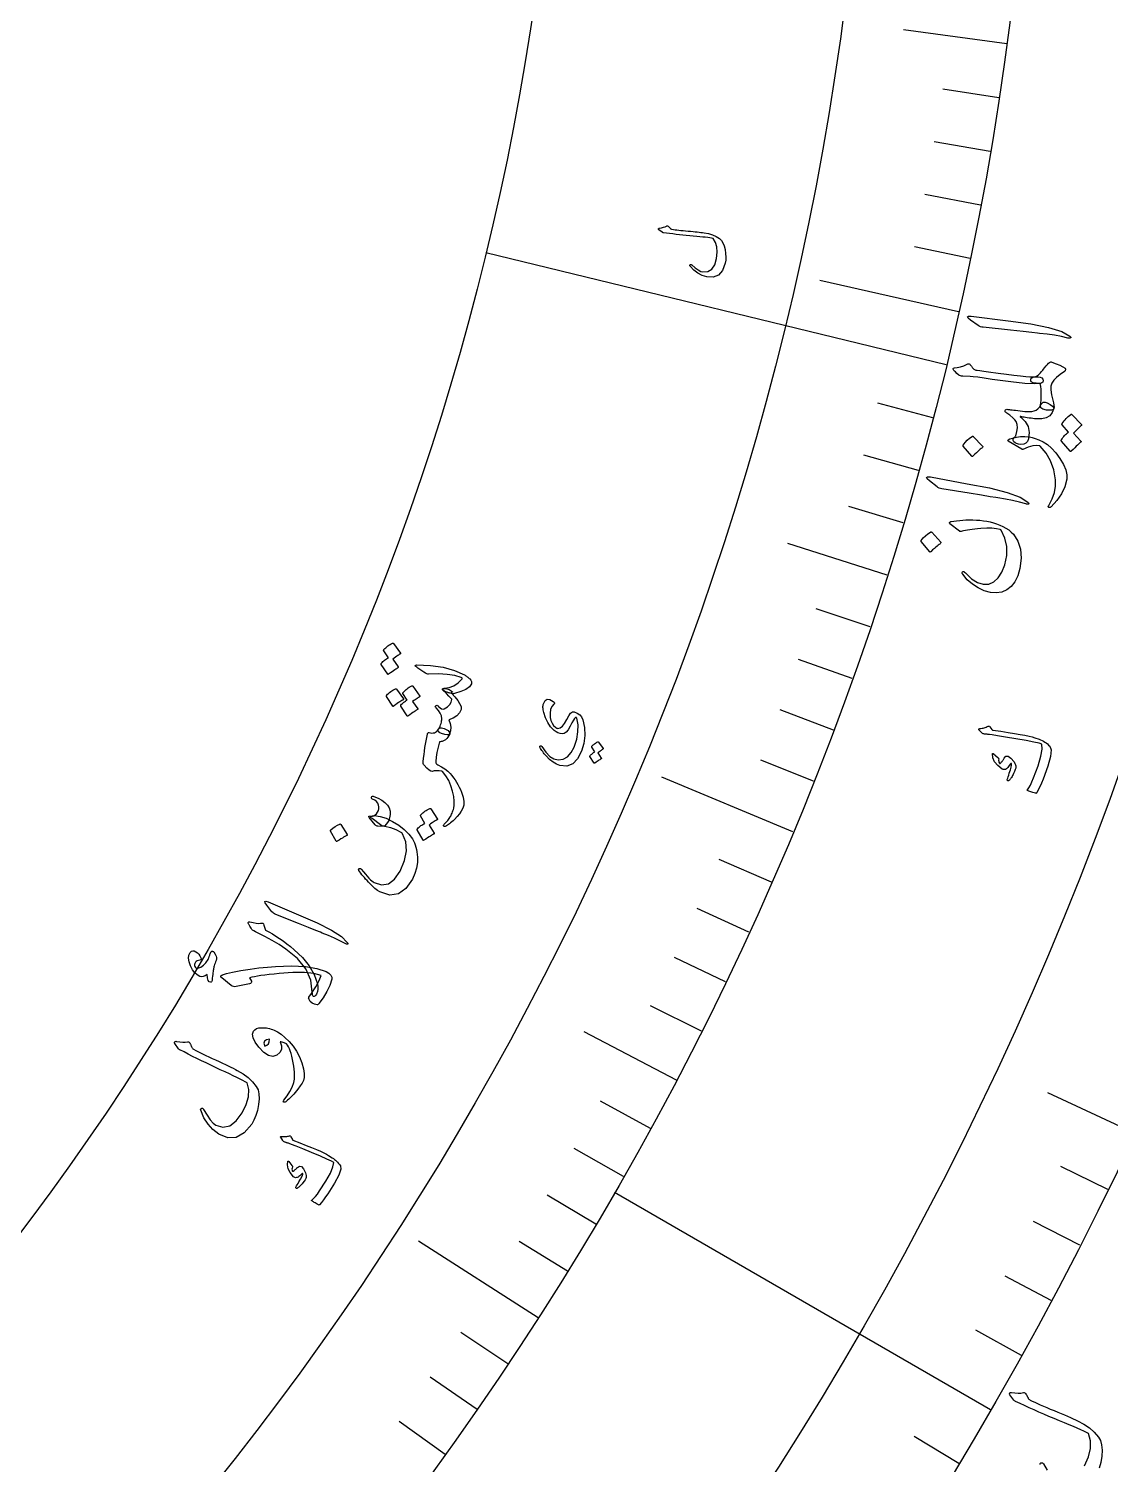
# Model space of a CAD drawing. Header units: millimetres. Extents: x -62 to 62, y -62 to 70.
# Drawn here: x 33.49 to 50.47, y -28.91 to -6.37 of the extents above; entities that cross this region are included whole.
import ezdxf

# ---------------------------------------------------------------- set-up
doc = ezdxf.new("R2010")
doc.units = ezdxf.units.MM
for name, color, linetype in [('CUT_OUTER', 1, 'Continuous'), ('ENGRAVE', 7, 'Continuous'), ('ENGRAVE_FINE', 8, 'Continuous'), ('TEXT', 5, 'Continuous')]:
    doc.layers.add(name, color=color, linetype=linetype)

msp = doc.modelspace()

# ---------------------------------------------------------------- linework, layer by layer
at = {"layer": 'CUT_OUTER'}
msp.add_arc((0.0001, -0.0001), 61.9999, 178.792518, 0.351695, dxfattribs=at)
at = {"layer": 'ENGRAVE'}
for points in [[(48.8449, -6.6093), (47.2229, -6.3898)], [(47.894, -11.6478), (40.6647, -9.8896)], [(48.0891, -10.8142), (45.9114, -10.3245)], [(46.9684, -14.9491), (45.4087, -14.4527)], [(45.4884, -18.9819), (43.4285, -18.1224)], [(43.6576, -22.8805), (42.2079, -22.1207)], [(50.8529, -23.7131), (49.4931, -23.079)], [(48.5927, -28.055), (42.6864, -24.645)], [(41.4877, -26.6134), (39.6091, -25.4082)]]:
    msp.add_lwpolyline(points, dxfattribs=at)
for radius in [60.76, 60.76, 59.1325, 56.11, 56.11, 53.723, 49.29, 49.29, 46.686, 41.85, 41.85]:
    msp.add_circle((0, 0), radius, dxfattribs=at)
at = {"layer": 'ENGRAVE_FINE'}
for points in [[(48.7231, -7.4543), (47.8405, -7.3193)], [(48.5866, -8.2975), (47.7065, -8.1472)], [(48.4354, -9.1388), (47.5581, -8.9732)], [(48.2695, -9.9777), (47.3952, -9.797)], [(47.6843, -12.4783), (46.8206, -12.2523)], [(47.4601, -13.3056), (46.6005, -13.0646)], [(47.2215, -14.1293), (46.3661, -13.8734)], [(46.7009, -15.7649), (45.855, -15.4793)], [(46.4191, -16.5763), (45.5783, -16.2761)], [(46.123, -17.3831), (45.2876, -17.0683)], [(45.8127, -18.1851), (44.9829, -17.8557)], [(45.1499, -19.7734), (44.3321, -19.4152)], [(44.7976, -20.5592), (43.9861, -20.1868)], [(44.4313, -21.3392), (43.6265, -20.9527)], [(44.0513, -22.113), (43.2534, -21.7125)], [(43.2504, -23.6413), (42.467, -23.2131)], [(42.8296, -24.3952), (42.0538, -23.9534)], [(50.4313, -24.597), (49.6958, -24.2382)], [(42.3955, -25.1421), (41.6276, -24.6867)], [(49.9944, -25.4734), (49.2652, -25.1019)], [(41.9482, -25.8815), (41.1884, -25.4127)], [(49.5422, -26.342), (48.8196, -25.9578)], [(49.0749, -27.2027), (48.3591, -26.8059)], [(41.0143, -27.3374), (40.2714, -26.8422)], [(40.528, -28.0533), (39.7939, -27.5451)], [(40.0289, -28.7609), (39.3039, -28.2399)], [(48.0957, -28.8988), (47.3942, -28.4773)]]:
    msp.add_lwpolyline(points, dxfattribs=at)
at = {"layer": 'TEXT'}
for points in [[(43.3828, -9.5281), (43.3791, -9.5248), (43.3768, -9.5211), (43.3758, -9.517), (43.3762, -9.5125), (43.3779, -9.5083), (43.381, -9.5052), (43.3855, -9.503), (43.3914, -9.5018), (43.4255, -9.4961), (43.4556, -9.4887), (43.4815, -9.4795), (43.5033, -9.4684), (43.511, -9.4654), (43.5189, -9.4658), (43.5272, -9.4697), (43.5359, -9.4769), (43.5399, -9.4812), (43.5437, -9.4853), (43.5474, -9.4892), (43.551, -9.4929), (43.5544, -9.4964), (43.5574, -9.4996), (43.5602, -9.5026), (43.5626, -9.5054), (43.5672, -9.5101), (43.5729, -9.514), (43.5799, -9.5171), (43.5882, -9.5194), (43.6122, -9.523), (43.6384, -9.5265), (43.6669, -9.53), (43.6976, -9.5334), (43.7306, -9.5369), (43.7658, -9.5405), (43.8032, -9.5442), (43.8428, -9.548), (43.8824, -9.5512), (43.9196, -9.5546), (43.9544, -9.558), (43.9867, -9.5615), (44.0167, -9.565), (44.0444, -9.5685), (44.07, -9.572), (44.0933, -9.5754), (44.1616, -9.5883), (44.2248, -9.6079), (44.2828, -9.634), (44.3356, -9.6668), (44.3648, -9.694), (44.3892, -9.7314), (44.4085, -9.7792), (44.4228, -9.8373), (44.4316, -9.8988), (44.4348, -9.9555), (44.4324, -10.0074), (44.4244, -10.0544), (44.3821, -10.167), (44.3195, -10.2401), (44.2368, -10.2737), (44.1341, -10.2679), (44.062, -10.2448), (43.9944, -10.2088), (43.9315, -10.16), (43.873, -10.0983), (43.8698, -10.0939), (43.8682, -10.0897), (43.8681, -10.0857), (43.8696, -10.0818), (43.8722, -10.0779), (43.8751, -10.0752), (43.8783, -10.0736), (43.8817, -10.0731), (43.8866, -10.0734), (43.8911, -10.0746), (43.8951, -10.0767), (43.8988, -10.0799), (43.9526, -10.1251), (43.9996, -10.1587), (44.0397, -10.1804), (44.0731, -10.1904), (44.1512, -10.1844), (44.2135, -10.1468), (44.2598, -10.0774), (44.2899, -9.9764), (44.3007, -9.8816), (44.295, -9.7978), (44.2729, -9.7251), (44.2346, -9.6635), (44.2104, -9.6593), (44.1821, -9.655), (44.1496, -9.6507), (44.1129, -9.6462), (44.072, -9.6417), (44.0266, -9.6371), (43.9769, -9.6326), (43.9227, -9.6281), (43.867, -9.6228), (43.8122, -9.6174), (43.7583, -9.6118), (43.7054, -9.606), (43.6534, -9.6), (43.6024, -9.5937), (43.5524, -9.587), (43.5033, -9.58), (43.4556, -9.5751), (43.4504, -9.5737), (43.4456, -9.5718), (43.4412, -9.5696), (43.4373, -9.5669)], [(48.277, -10.9449), (48.2389, -10.9135), (48.2278, -10.8927), (48.2435, -10.8824), (48.2862, -10.8826), (48.8669, -10.958), (49.2232, -11.0047), (49.5038, -11.0599), (49.7086, -11.1242), (49.8375, -11.1978), (49.8471, -11.2081), (49.8516, -11.2164), (49.8512, -11.2226), (49.8456, -11.2267), (49.8379, -11.2293), (49.8284, -11.2302), (49.8171, -11.2295), (49.8041, -11.2272), (49.7035, -11.2045), (49.5958, -11.1851), (49.481, -11.169), (49.359, -11.1561), (49.3272, -11.1521), (49.2413, -11.1423), (49.1012, -11.1265), (48.907, -11.1047), (48.4755, -11.0594), (48.4529, -11.0554), (48.4325, -11.0496), (48.4145, -11.0419), (48.3987, -11.0323)], [(48.5606, -11.7578), (48.7099, -11.7787), (48.8427, -11.7964), (48.9591, -11.8109), (49.0592, -11.8224), (49.1427, -11.8308), (49.2095, -11.836), (49.2597, -11.8381), (49.2931, -11.8371), (49.3366, -11.8344), (49.3708, -11.8399), (49.3957, -11.8535), (49.4112, -11.8753), (49.417, -11.899), (49.4126, -11.918), (49.3979, -11.9325), (49.373, -11.9423), (49.2856, -11.9488), (49.1304, -11.9404), (48.9076, -11.9168), (48.6171, -11.878), (48.4927, -11.8589), (48.3932, -11.8443), (48.3186, -11.8344), (48.269, -11.829), (48.1565, -11.8278), (48.1369, -11.8264), (48.1197, -11.8229), (48.1049, -11.8173), (48.0923, -11.8096), (48.0639, -11.7821), (48.0418, -11.7607), (48.0263, -11.7454), (48.0172, -11.7362), (48.0048, -11.7188), (48.0019, -11.7061), (48.0086, -11.6982), (48.0248, -11.695), (48.0691, -11.6928), (48.1173, -11.6822), (48.1694, -11.6632), (48.2253, -11.6359), (48.2362, -11.631), (48.2462, -11.6301), (48.2553, -11.6332), (48.2634, -11.6403), (48.2727, -11.6507), (48.2815, -11.6605), (48.2896, -11.6698), (48.297, -11.6784), (48.3039, -11.6864), (48.3101, -11.6939), (48.3157, -11.7007), (48.3207, -11.7069), (48.3295, -11.7163), (48.3388, -11.7233), (48.3486, -11.7281), (48.3591, -11.7307), (48.3825, -11.7332), (48.4239, -11.7386), (48.4833, -11.7468), (48.5606, -11.7578)], [(49.222, -11.8984), (49.2263, -11.8707), (49.2384, -11.8509), (49.2583, -11.8392), (49.2862, -11.8355), (49.2998, -11.834), (49.3142, -11.8281), (49.3294, -11.8178), (49.3453, -11.8031), (49.3541, -11.7936), (49.3639, -11.783), (49.3747, -11.7715), (49.3864, -11.759), (49.3989, -11.7454), (49.4118, -11.7307), (49.4251, -11.7148), (49.4389, -11.6979), (49.4645, -11.6662), (49.4858, -11.6415), (49.5027, -11.6236), (49.5151, -11.6128), (49.5255, -11.6058), (49.5353, -11.6022), (49.5448, -11.6018), (49.5537, -11.6046), (49.6207, -11.6306), (49.6775, -11.6552), (49.7244, -11.6783), (49.7611, -11.7001), (49.7654, -11.7045), (49.7679, -11.7103), (49.7685, -11.7175), (49.7672, -11.7262), (49.7642, -11.7367), (49.7609, -11.745), (49.7572, -11.7511), (49.7531, -11.7549), (49.6848, -11.801), (49.6292, -11.8464), (49.5863, -11.8909), (49.556, -11.9348), (49.5402, -11.9827), (49.5371, -12.0435), (49.5466, -12.1174), (49.5688, -12.2043), (49.5798, -12.2464), (49.5863, -12.2822), (49.5882, -12.3115), (49.5856, -12.3345), (49.581, -12.3448), (49.5731, -12.3525), (49.562, -12.3574), (49.5474, -12.3597), (49.4675, -12.3598), (49.4126, -12.347), (49.3827, -12.3213), (49.3777, -12.2828), (49.3827, -12.2442), (49.3862, -12.2043), (49.3881, -12.163), (49.3884, -12.1205), (49.387, -12.0768), (49.3837, -12.0321), (49.3785, -11.9862), (49.3713, -11.9394), (49.3057, -11.9379), (49.2589, -11.9306), (49.2311, -11.9174), (49.222, -11.8984)], [(48.8201, -12.3636), (48.8267, -12.3544), (48.8361, -12.3487), (48.8483, -12.3464), (48.8634, -12.3476), (48.8737, -12.3488), (48.8881, -12.3505), (48.9065, -12.3528), (48.9289, -12.3556), (48.9551, -12.359), (48.985, -12.3628), (49.0187, -12.3671), (49.0561, -12.3718), (49.1277, -12.3801), (49.1883, -12.383), (49.2379, -12.3808), (49.2766, -12.3733), (49.3087, -12.3603), (49.3363, -12.3408), (49.3593, -12.315), (49.3777, -12.2828), (49.3964, -12.2531), (49.4197, -12.2372), (49.4475, -12.235), (49.4799, -12.2465), (49.529, -12.2735), (49.5631, -12.2968), (49.5821, -12.3164), (49.5862, -12.3322), (49.5605, -12.3983), (49.5205, -12.4475), (49.4664, -12.4798), (49.3981, -12.4951), (49.3775, -12.496), (49.3557, -12.4964), (49.3326, -12.4964), (49.3083, -12.4958), (49.2826, -12.4945), (49.2555, -12.492), (49.2271, -12.4884), (49.1972, -12.4837), (49.1682, -12.4787), (49.1425, -12.4744), (49.1199, -12.4707), (49.1006, -12.4677), (49.0848, -12.4653), (49.0728, -12.4634), (49.0647, -12.4621), (49.0605, -12.4612), (49.0585, -12.4609), (49.0572, -12.461), (49.0565, -12.4616), (49.0564, -12.4627), (49.0572, -12.4642), (49.0589, -12.4663), (49.0615, -12.469), (49.065, -12.4722), (49.1364, -12.54), (49.1804, -12.6191), (49.1973, -12.7095), (49.1867, -12.8112), (49.1711, -12.8515), (49.1461, -12.8795), (49.1117, -12.8952), (49.0679, -12.8985), (49.0304, -12.8932), (48.9997, -12.8842), (48.9758, -12.8715), (48.9588, -12.855), (48.9484, -12.8375), (48.9447, -12.8218), (48.9476, -12.8078), (48.9571, -12.7956), (48.9683, -12.7857), (48.9768, -12.7768), (48.9826, -12.7686), (48.9857, -12.7613), (49.0054, -12.6953), (49.0132, -12.6363), (49.0093, -12.5845), (48.9937, -12.5399), (48.9749, -12.5113), (48.9419, -12.4783), (48.8947, -12.4407), (48.8333, -12.3986), (48.8236, -12.3915), (48.8182, -12.3832), (48.817, -12.3739), (48.8201, -12.3636)], [(49.7152, -12.5903), (49.7131, -12.5866), (49.7124, -12.5821), (49.7132, -12.5767), (49.7154, -12.5704), (49.7297, -12.5496), (49.7447, -12.5296), (49.7603, -12.5107), (49.7767, -12.4926), (49.7939, -12.4754), (49.8121, -12.4589), (49.8314, -12.4432), (49.8517, -12.4281), (49.8574, -12.4256), (49.8628, -12.4253), (49.8681, -12.427), (49.8731, -12.4309), (50.0203, -12.5875), (50.0219, -12.5912), (50.0207, -12.5957), (50.0169, -12.6012), (50.0104, -12.6075), (50.0048, -12.6116), (49.9969, -12.6185), (49.9865, -12.6282), (49.9738, -12.6407), (49.9584, -12.6562), (49.9403, -12.6747), (49.9194, -12.6963), (49.8957, -12.7208), (50.0089, -12.8448), (50.012, -12.85), (50.0117, -12.8555), (50.0079, -12.8614), (50.0006, -12.8677), (49.9943, -12.8731), (49.9847, -12.8818), (49.9718, -12.8936), (49.9556, -12.9087), (49.936, -12.9273), (49.913, -12.9496), (49.8866, -12.9758), (49.8567, -13.0057), (49.8523, -13.0084), (49.8484, -13.0091), (49.845, -13.0078), (49.8422, -13.0044), (49.7038, -12.8461), (49.7017, -12.8425), (49.701, -12.8379), (49.7018, -12.8325), (49.704, -12.8263), (49.7154, -12.8083), (49.7275, -12.7912), (49.7405, -12.7749), (49.7544, -12.7595), (49.769, -12.7449), (49.7841, -12.731), (49.7998, -12.7179), (49.8161, -12.7055)], [(48.1616, -12.9267), (48.1595, -12.9231), (48.1588, -12.9187), (48.1596, -12.9134), (48.1619, -12.9074), (48.1917, -12.8682), (48.2249, -12.8326), (48.2614, -12.8006), (48.3013, -12.7722), (48.3068, -12.7698), (48.3118, -12.7695), (48.3163, -12.7711), (48.3203, -12.7748), (48.4667, -12.9281), (48.4698, -12.9332), (48.4695, -12.9386), (48.4657, -12.9442), (48.4584, -12.9502), (48.4521, -12.9554), (48.4425, -12.9637), (48.4296, -12.975), (48.4134, -12.9894), (48.3938, -13.0072), (48.3708, -13.0285), (48.3444, -13.0535), (48.3144, -13.0822), (48.3098, -13.0858), (48.3057, -13.0871), (48.3022, -13.0862), (48.2994, -13.083)], [(49.5419, -13.8778), (49.5351, -13.8838), (49.5285, -13.8879), (49.5222, -13.8902), (49.516, -13.8907), (49.5113, -13.8898), (49.507, -13.8875), (49.5031, -13.8838), (49.4997, -13.8785), (49.4981, -13.8737), (49.4983, -13.8681), (49.5002, -13.8618), (49.5039, -13.8546), (49.5581, -13.7527), (49.5941, -13.6521), (49.6118, -13.5531), (49.6113, -13.4558), (49.5828, -13.298), (49.5332, -13.1571), (49.4624, -13.0331), (49.3707, -12.926), (49.3689, -12.9243), (49.3672, -12.9229), (49.3659, -12.9217), (49.3647, -12.9207), (49.3637, -12.9199), (49.3627, -12.9192), (49.3616, -12.9187), (49.3604, -12.9183), (49.3122, -12.9136), (49.2526, -12.9216), (49.1816, -12.9424), (49.0992, -12.9758), (49.0944, -12.9765), (49.0904, -12.9765), (49.0872, -12.9758), (49.0848, -12.9744), (48.8677, -12.8458), (48.8608, -12.8362), (48.8701, -12.825), (48.8954, -12.8121), (48.9369, -12.7977), (48.9979, -12.7824), (49.0628, -12.7746), (49.1316, -12.7742), (49.2044, -12.7812), (49.2444, -12.7893), (49.2929, -12.8048), (49.3499, -12.8278), (49.4155, -12.8583), (49.4836, -12.9001), (49.5507, -12.9576), (49.6167, -13.0307), (49.6816, -13.1197), (49.7357, -13.2116), (49.7712, -13.2967), (49.7882, -13.3747), (49.7866, -13.4457), (49.7569, -13.5639), (49.7061, -13.6754), (49.6344, -13.7801), (49.5419, -13.8778)], [(47.6338, -13.4713), (47.5975, -13.438), (47.5874, -13.4166), (47.6037, -13.4071), (47.6463, -13.4096), (48.2222, -13.5155), (48.5756, -13.5808), (48.8529, -13.6508), (49.054, -13.7258), (49.1789, -13.806), (49.1879, -13.8168), (49.192, -13.8253), (49.1912, -13.8315), (49.1855, -13.8353), (49.1776, -13.8375), (49.1681, -13.8379), (49.1568, -13.8366), (49.1439, -13.8336), (49.0447, -13.8057), (48.9382, -13.7807), (48.8243, -13.7585), (48.7032, -13.7392), (48.6717, -13.7335), (48.5864, -13.7192), (48.4474, -13.6961), (48.2545, -13.664), (47.826, -13.5961), (47.8037, -13.591), (47.7837, -13.5841), (47.766, -13.5754), (47.7507, -13.565)], [(47.9695, -14.1107), (48.0136, -14.1032), (48.0592, -14.0967), (48.1064, -14.0912), (48.1552, -14.0867), (48.2056, -14.0837), (48.2581, -14.0824), (48.3125, -14.0828), (48.3688, -14.0851), (48.4245, -14.0891), (48.4789, -14.0955), (48.5322, -14.1044), (48.5843, -14.1156), (48.6353, -14.1294), (48.6855, -14.1457), (48.7348, -14.1645), (48.7832, -14.1859), (48.8328, -14.2124), (48.8772, -14.2419), (48.9164, -14.2742), (48.9505, -14.3094), (49.0202, -14.4159), (49.0602, -14.5412), (49.0706, -14.6853), (49.051, -14.848), (49.0197, -14.9606), (48.9751, -15.0539), (48.9172, -15.128), (48.8462, -15.1828), (48.7665, -15.2157), (48.6811, -15.2287), (48.5899, -15.222), (48.4932, -15.1956), (48.3959, -15.1509), (48.307, -15.093), (48.2266, -15.022), (48.1546, -14.938), (48.1472, -14.926), (48.1441, -14.9156), (48.1456, -14.9069), (48.1515, -14.8999), (48.1609, -14.8946), (48.1715, -14.8955), (48.1833, -14.9028), (48.1963, -14.9162), (48.2915, -15.0073), (48.3844, -15.0667), (48.4751, -15.0943), (48.5635, -15.0899), (48.6437, -15.0564), (48.7124, -14.9951), (48.7696, -14.906), (48.8151, -14.7891), (48.8446, -14.6402), (48.8453, -14.5), (48.8173, -14.3687), (48.7606, -14.2464), (48.7582, -14.2435), (48.7542, -14.2408), (48.7486, -14.2382), (48.7414, -14.2358), (48.6832, -14.2224), (48.6129, -14.215), (48.5307, -14.2137), (48.4365, -14.2184), (48.3885, -14.2226), (48.3437, -14.227), (48.3021, -14.2317), (48.2636, -14.2367), (48.2285, -14.2422), (48.1966, -14.2483), (48.1682, -14.2551), (48.1431, -14.2626), (48.1302, -14.2659), (48.1189, -14.2665), (48.1094, -14.2646), (48.1016, -14.2602), (47.9527, -14.1425), (47.9447, -14.1333), (47.9449, -14.1249), (47.9531, -14.1174), (47.9695, -14.1107)], [(47.5035, -14.4234), (47.5015, -14.4198), (47.5009, -14.4154), (47.5019, -14.4102), (47.5043, -14.4042), (47.5354, -14.3662), (47.5697, -14.3319), (47.6072, -14.3013), (47.6479, -14.2743), (47.6535, -14.2722), (47.6585, -14.272), (47.6629, -14.2738), (47.6668, -14.2776), (47.8083, -14.4351), (47.8112, -14.4403), (47.8107, -14.4456), (47.8067, -14.4511), (47.7992, -14.4568), (47.7928, -14.4618), (47.7829, -14.4697), (47.7697, -14.4805), (47.753, -14.4943), (47.733, -14.5113), (47.7093, -14.5319), (47.6821, -14.5559), (47.6513, -14.5833), (47.6465, -14.5868), (47.6424, -14.588), (47.639, -14.5869), (47.6363, -14.5836)], [(39.0629, -16.1372), (39.0615, -16.1339), (39.0614, -16.1299), (39.0627, -16.1255), (39.0653, -16.1205), (39.0801, -16.1048), (39.0955, -16.09), (39.1113, -16.0761), (39.1275, -16.063), (39.1445, -16.0508), (39.1622, -16.0393), (39.1808, -16.0286), (39.2002, -16.0186), (39.2054, -16.0172), (39.2102, -16.0177), (39.2146, -16.0198), (39.2185, -16.0238), (39.3287, -16.1757), (39.3296, -16.179), (39.3281, -16.1827), (39.3242, -16.1868), (39.3178, -16.1912), (39.3125, -16.1939), (39.3048, -16.1987), (39.2946, -16.2055), (39.2821, -16.2144), (39.267, -16.2254), (39.2491, -16.2386), (39.2284, -16.254), (39.205, -16.2716), (39.2893, -16.3915), (39.2915, -16.3963), (39.2905, -16.4009), (39.2865, -16.4054), (39.2795, -16.4097), (39.2733, -16.4134), (39.264, -16.4194), (39.2514, -16.4277), (39.2356, -16.4383), (39.2165, -16.4514), (39.1939, -16.4672), (39.1679, -16.4857), (39.1384, -16.5069), (39.1343, -16.5087), (39.1308, -16.5087), (39.1281, -16.5072), (39.126, -16.5039), (39.0237, -16.3517), (39.0223, -16.3483), (39.0222, -16.3444), (39.0235, -16.34), (39.0262, -16.335), (39.0381, -16.3213), (39.0506, -16.3085), (39.0638, -16.2965), (39.0776, -16.2853), (39.092, -16.2749), (39.1068, -16.2652), (39.1219, -16.2563), (39.1375, -16.248)], [(39.5772, -16.3609), (39.7986, -16.3675), (39.9983, -16.3956), (40.1763, -16.4455), (40.3324, -16.5177), (40.3428, -16.5234), (40.3532, -16.5299), (40.3638, -16.5372), (40.3745, -16.5452), (40.3851, -16.5538), (40.3954, -16.5627), (40.4055, -16.5719), (40.4153, -16.5814), (40.4312, -16.6005), (40.4406, -16.6192), (40.4433, -16.6375), (40.4393, -16.6554), (40.4074, -16.7025), (40.3527, -16.7439), (40.2754, -16.7795), (40.1754, -16.8091), (40.1607, -16.8124), (40.1432, -16.8128), (40.1229, -16.8103), (40.0998, -16.8049), (40.0888, -16.8014), (40.078, -16.7978), (40.0674, -16.7941), (40.0569, -16.7904), (40.0467, -16.7864), (40.0367, -16.7822), (40.027, -16.7776), (40.0176, -16.7728), (40.0018, -16.763), (39.9914, -16.7538), (39.9865, -16.7452), (39.987, -16.7371), (39.9899, -16.7337), (39.9953, -16.7309), (40.0032, -16.729), (40.0137, -16.7278), (40.0916, -16.7173), (40.1646, -16.6892), (40.2325, -16.6435), (40.2954, -16.5801), (40.2971, -16.5748), (40.2952, -16.5698), (40.2898, -16.565), (40.2808, -16.5604), (40.1789, -16.5285), (40.0595, -16.5092), (39.9228, -16.5023), (39.7686, -16.5078), (39.7579, -16.5057), (39.7415, -16.4993), (39.7195, -16.4886), (39.6919, -16.4736), (39.6761, -16.4645), (39.6603, -16.4546), (39.6443, -16.444), (39.6282, -16.4326), (39.6121, -16.4208), (39.5962, -16.4089), (39.5805, -16.397), (39.5649, -16.385), (39.5613, -16.3818), (39.5592, -16.3782), (39.5588, -16.3741), (39.56, -16.3695), (39.5623, -16.3661), (39.5659, -16.3635), (39.5708, -16.3618), (39.5772, -16.3609)], [(39.1068, -16.8541), (39.1054, -16.8507), (39.1054, -16.8468), (39.1068, -16.8423), (39.1095, -16.8373), (39.1246, -16.8217), (39.1402, -16.807), (39.1563, -16.7932), (39.1728, -16.7803), (39.19, -16.7682), (39.208, -16.7568), (39.2268, -16.7463), (39.2464, -16.7364), (39.2527, -16.7346), (39.258, -16.7346), (39.2622, -16.7364), (39.2654, -16.74), (39.373, -16.8943), (39.3742, -16.8987), (39.3726, -16.9031), (39.3682, -16.9075), (39.361, -16.9117), (39.3548, -16.9154), (39.3454, -16.9214), (39.3327, -16.9296), (39.3167, -16.9401), (39.2974, -16.9531), (39.2746, -16.9688), (39.2484, -16.9872), (39.2186, -17.0083), (39.2141, -17.0109), (39.2104, -17.0115), (39.2075, -17.0103), (39.2054, -17.0071)], [(39.3638, -16.8091), (39.3624, -16.8056), (39.3624, -16.8017), (39.3637, -16.7972), (39.3665, -16.7922), (39.3816, -16.7764), (39.3972, -16.7616), (39.4132, -16.7476), (39.4298, -16.7345), (39.4469, -16.7223), (39.4649, -16.7108), (39.4837, -16.7001), (39.5033, -16.6901), (39.5086, -16.6888), (39.5134, -16.6893), (39.5177, -16.6915), (39.5215, -16.6956), (39.6295, -16.8499), (39.6303, -16.8532), (39.6287, -16.857), (39.6247, -16.8611), (39.6182, -16.8655), (39.6139, -16.8684), (39.6071, -16.873), (39.5979, -16.8792), (39.5863, -16.887), (39.5723, -16.8966), (39.5562, -16.9079), (39.5379, -16.921), (39.5174, -16.9358), (39.5967, -17.0493), (39.5979, -17.0538), (39.5963, -17.0582), (39.5918, -17.0626), (39.5845, -17.0668), (39.5784, -17.0706), (39.5689, -17.0766), (39.5562, -17.0849), (39.5402, -17.0955), (39.5208, -17.1085), (39.4979, -17.1243), (39.4716, -17.1429), (39.4417, -17.1641), (39.4375, -17.1659), (39.4341, -17.1659), (39.4313, -17.1643), (39.4293, -17.161), (39.3312, -17.0074), (39.3298, -17.0039), (39.3298, -17), (39.3312, -16.9955), (39.3339, -16.9904), (39.3446, -16.9793), (39.3557, -16.9685), (39.367, -16.9579), (39.3787, -16.9476), (39.3907, -16.9377), (39.4032, -16.9284), (39.4161, -16.9198), (39.4295, -16.9117)], [(39.9969, -16.7299), (40.026, -16.7284), (40.0565, -16.7343), (40.0885, -16.7477), (40.1219, -16.7685), (40.1346, -16.7782), (40.1411, -16.7851), (40.1414, -16.7891), (40.1355, -16.7902), (40.1257, -16.7905), (40.1209, -16.7926), (40.1209, -16.7965), (40.126, -16.8022), (40.1818, -16.8642), (40.2248, -16.9181), (40.255, -16.9638), (40.2724, -17.0012), (40.2772, -17.0164), (40.2796, -17.0313), (40.2795, -17.0461), (40.2769, -17.0607), (40.2516, -17.1146), (40.2113, -17.16), (40.1559, -17.1969), (40.0856, -17.2253), (40.1061, -17.2829), (40.115, -17.3388), (40.1123, -17.3929), (40.0981, -17.4452), (40.0854, -17.4557), (40.0599, -17.458), (40.0216, -17.4521), (39.9706, -17.4381), (39.9422, -17.4253), (39.9252, -17.4096), (39.9193, -17.3911), (39.9248, -17.3698), (39.9368, -17.3459), (39.9472, -17.3228), (39.9558, -17.3007), (39.9628, -17.2794), (39.9683, -17.2591), (39.9721, -17.24), (39.9745, -17.2221), (39.9753, -17.2055), (39.9686, -17.1599), (39.9519, -17.1163), (39.9251, -17.0748), (39.8883, -17.0353), (39.8778, -17.0245), (39.873, -17.0151), (39.8739, -17.0069), (39.8805, -17), (39.8905, -16.9951), (39.9004, -16.9948), (39.9105, -16.9991), (39.9205, -17.0079), (39.9484, -17.0329), (39.9728, -17.0485), (39.9939, -17.0546), (40.0116, -17.0513), (40.0629, -17.0179), (40.1002, -16.9824), (40.1234, -16.945), (40.1326, -16.9056), (40.132, -16.9028), (40.1303, -16.8989), (40.1277, -16.8941), (40.124, -16.8882), (40.1137, -16.8766), (40.0879, -16.8508), (40.0468, -16.8108), (39.9902, -16.7567), (39.988, -16.7541), (39.9865, -16.7506), (39.9856, -16.7462), (39.9854, -16.741), (39.9866, -16.7371), (39.9889, -16.734), (39.9923, -16.7315), (39.9969, -16.7299)], [(41.7338, -16.9782), (41.7028, -17.0143), (41.6831, -17.0607), (41.6749, -17.1175), (41.678, -17.1846), (41.6883, -17.2307), (41.7059, -17.2729), (41.7308, -17.3111), (41.763, -17.3454), (41.7702, -17.3505), (41.7784, -17.354), (41.7875, -17.3561), (41.7977, -17.3568), (41.8339, -17.3477), (41.869, -17.3218), (41.9031, -17.2791), (41.9361, -17.2196), (41.968, -17.1606), (41.9982, -17.1206), (42.0268, -17.0996), (42.054, -17.0978), (42.1018, -17.1158), (42.1401, -17.1423), (42.169, -17.1773), (42.1882, -17.2209), (42.2142, -17.3452), (42.2199, -17.4689), (42.2053, -17.5919), (42.1704, -17.714), (42.1081, -17.8373), (42.0302, -17.9161), (41.9367, -17.9504), (41.828, -17.9402), (41.7748, -17.9195), (41.7211, -17.8875), (41.6669, -17.8442), (41.6122, -17.7897), (41.5978, -17.7727), (41.5841, -17.7558), (41.5711, -17.7389), (41.5589, -17.722), (41.5474, -17.7051), (41.5365, -17.688), (41.5263, -17.6707), (41.5167, -17.6532), (41.5134, -17.6445), (41.5133, -17.638), (41.5165, -17.6337), (41.5229, -17.6315), (41.5297, -17.6316), (41.5357, -17.6335), (41.541, -17.6372), (41.5455, -17.6426), (41.6084, -17.7319), (41.6719, -17.7962), (41.7362, -17.8353), (41.8015, -17.8492), (41.8811, -17.8382), (41.9497, -17.8012), (42.0071, -17.7383), (42.0532, -17.6495), (42.0933, -17.5277), (42.1134, -17.4114), (42.1136, -17.3009), (42.094, -17.1961), (42.0915, -17.1893), (42.0877, -17.1856), (42.0827, -17.185), (42.0764, -17.1874), (42.0608, -17.2015), (42.0412, -17.2289), (42.0177, -17.2698), (41.9901, -17.3239), (41.9596, -17.378), (41.9285, -17.416), (41.8968, -17.438), (41.8646, -17.4439), (41.8316, -17.4391), (41.7995, -17.4281), (41.7682, -17.4111), (41.7377, -17.388), (41.6826, -17.3312), (41.6373, -17.2656), (41.6019, -17.1912), (41.5763, -17.108), (41.571, -17.0865), (41.567, -17.0662), (41.5645, -17.047), (41.5634, -17.029), (41.5636, -17.0121), (41.5649, -16.9965), (41.5675, -16.9822), (41.5712, -16.9691), (41.5959, -16.9218), (41.6298, -16.9005), (41.673, -16.9051), (41.7254, -16.9356), (41.738, -16.9477), (41.7436, -16.9588), (41.7422, -16.9689), (41.7338, -16.9782)], [(40.0998, -17.4413), (40.0852, -17.4712), (40.0693, -17.4968), (40.0521, -17.518), (40.0337, -17.5349), (40.0243, -17.542), (40.0142, -17.5481), (40.0034, -17.5531), (39.9919, -17.5571), (39.9798, -17.5604), (39.9673, -17.5633), (39.9544, -17.566), (39.9411, -17.5683), (39.9175, -17.6543), (39.8996, -17.7349), (39.8874, -17.81), (39.881, -17.8796), (39.8823, -17.8954), (39.888, -17.9088), (39.8979, -17.9198), (39.912, -17.9284), (39.9713, -17.9608), (40.0232, -17.9946), (40.068, -18.0299), (40.1054, -18.0666), (40.1331, -18.0988), (40.1593, -18.1322), (40.1841, -18.1669), (40.2075, -18.2029), (40.2292, -18.2402), (40.2493, -18.2786), (40.2676, -18.3182), (40.2842, -18.3589), (40.3091, -18.435), (40.3207, -18.5026), (40.3192, -18.5615), (40.3046, -18.6117), (40.2812, -18.6556), (40.2519, -18.6993), (40.2164, -18.7428), (40.1749, -18.7862), (40.1528, -18.8065), (40.1321, -18.8249), (40.1128, -18.8411), (40.0949, -18.8554), (40.0784, -18.8678), (40.0634, -18.8785), (40.0499, -18.8876), (40.0379, -18.895), (40.0289, -18.8986), (40.0207, -18.8993), (40.0134, -18.8972), (40.0067, -18.8921), (40.0025, -18.8854), (40.0023, -18.8782), (40.0061, -18.8705), (40.0138, -18.8623), (40.0451, -18.8307), (40.0711, -18.801), (40.0918, -18.7732), (40.1072, -18.7474), (40.1145, -18.7337), (40.1217, -18.7189), (40.1288, -18.7031), (40.1358, -18.6862), (40.1427, -18.6682), (40.1495, -18.6491), (40.1563, -18.629), (40.163, -18.6077), (40.1711, -18.5601), (40.1709, -18.5004), (40.1623, -18.4287), (40.1452, -18.3449), (40.1192, -18.2583), (40.0839, -18.178), (40.0394, -18.1039), (39.9856, -18.036), (39.9834, -18.0332), (39.9808, -18.0315), (39.9777, -18.0307), (39.9741, -18.0308), (39.9319, -18.0249), (39.8924, -18.023), (39.8556, -18.0253), (39.8216, -18.0317), (39.8026, -18.0292), (39.7753, -18.0119), (39.7397, -17.9798), (39.6957, -17.933), (39.6882, -17.9216), (39.6833, -17.9095), (39.6811, -17.8965), (39.6816, -17.8827), (39.6884, -17.8249), (39.6956, -17.7682), (39.7031, -17.7125), (39.7109, -17.6579), (39.7192, -17.6042), (39.7283, -17.5511), (39.7382, -17.4987), (39.749, -17.447), (39.7527, -17.4351), (39.7588, -17.4272), (39.7672, -17.4231), (39.7779, -17.4229), (39.7997, -17.4279), (39.8206, -17.4301), (39.8403, -17.4295), (39.8589, -17.4262), (39.876, -17.4185), (39.893, -17.406), (39.9098, -17.3884), (39.9265, -17.3659), (39.937, -17.3558), (39.9511, -17.3501), (39.9686, -17.3488), (39.9898, -17.352), (40.0121, -17.3585), (40.0334, -17.3674), (40.0536, -17.3788), (40.0728, -17.3926), (40.0878, -17.4066), (40.0973, -17.4194), (40.1013, -17.431), (40.0998, -17.4413)], [(48.4229, -17.3613), (48.4413, -17.3588), (48.4591, -17.3557), (48.4761, -17.352), (48.4924, -17.3476), (48.5081, -17.3424), (48.5232, -17.3364), (48.5376, -17.3296), (48.5515, -17.322), (48.5585, -17.3197), (48.5655, -17.3205), (48.5723, -17.3246), (48.579, -17.3318), (48.6133, -17.3731), (48.6172, -17.3773), (48.6205, -17.3805), (48.6234, -17.3827), (48.6258, -17.384), (48.7518, -17.4024), (48.8654, -17.4198), (48.9667, -17.4361), (49.0555, -17.4514), (49.1317, -17.4657), (49.1954, -17.4791), (49.2463, -17.4917), (49.2846, -17.5035), (49.3557, -17.5287), (49.3778, -17.538), (49.3995, -17.5484), (49.421, -17.5599), (49.4422, -17.5726), (49.4631, -17.5865), (49.4836, -17.6016), (49.5037, -17.6181), (49.5235, -17.6359), (49.5422, -17.6921), (49.5308, -17.7971), (49.4891, -17.951), (49.4166, -18.1534), (49.3912, -18.2156), (49.366, -18.2726), (49.3411, -18.3242), (49.3165, -18.3706), (49.313, -18.3743), (49.309, -18.3765), (49.3046, -18.377), (49.2997, -18.3759), (49.2772, -18.369), (49.2567, -18.3625), (49.2382, -18.3565), (49.2219, -18.351), (49.2075, -18.3459), (49.1948, -18.3411), (49.1838, -18.3367), (49.1746, -18.3326), (49.1695, -18.3299), (49.1672, -18.3269), (49.1678, -18.3235), (49.1711, -18.3197), (49.1939, -18.2897), (49.2176, -18.2489), (49.2421, -18.1973), (49.2675, -18.1348), (49.3366, -17.9458), (49.3812, -17.7946), (49.4017, -17.6813), (49.3984, -17.6061), (49.3542, -17.5905), (49.2708, -17.5709), (49.1481, -17.5472), (48.9863, -17.5193), (48.8238, -17.4925), (48.7008, -17.4726), (48.6172, -17.4597), (48.573, -17.4538), (48.5608, -17.4525), (48.5493, -17.4513), (48.5387, -17.4502), (48.5288, -17.4492), (48.5198, -17.4483), (48.5118, -17.4475), (48.5048, -17.4469), (48.4987, -17.4464), (48.4858, -17.4446), (48.4741, -17.4408), (48.4638, -17.4351), (48.4548, -17.4274), (48.4095, -17.3805), (48.4065, -17.377), (48.405, -17.3737), (48.4047, -17.3707), (48.4058, -17.368), (48.4089, -17.3653), (48.4128, -17.3632), (48.4175, -17.3619), (48.4229, -17.3613)], [(42.3306, -17.6503), (42.3297, -17.648), (42.3297, -17.6453), (42.3306, -17.6423), (42.3324, -17.6388), (42.3425, -17.6279), (42.353, -17.6175), (42.3638, -17.6078), (42.3748, -17.5987), (42.3863, -17.5902), (42.3984, -17.5821), (42.411, -17.5746), (42.4241, -17.5676), (42.4276, -17.5667), (42.4308, -17.5669), (42.4337, -17.5684), (42.4363, -17.5711), (42.5084, -17.675), (42.5089, -17.6773), (42.5079, -17.6799), (42.5052, -17.6827), (42.5009, -17.6858), (42.4973, -17.6877), (42.4921, -17.691), (42.4852, -17.6958), (42.4767, -17.702), (42.4664, -17.7097), (42.4543, -17.7189), (42.4403, -17.7296), (42.4244, -17.7419), (42.4796, -17.8238), (42.481, -17.8271), (42.4803, -17.8303), (42.4776, -17.8334), (42.4728, -17.8364), (42.4687, -17.839), (42.4623, -17.8432), (42.4538, -17.849), (42.4431, -17.8564), (42.4302, -17.8656), (42.4149, -17.8766), (42.3972, -17.8896), (42.3773, -17.9045), (42.3745, -17.9057), (42.3722, -17.9058), (42.3703, -17.9047), (42.369, -17.9025), (42.3019, -17.7986), (42.301, -17.7962), (42.301, -17.7935), (42.3019, -17.7905), (42.3037, -17.787), (42.3119, -17.7775), (42.3204, -17.7686), (42.3294, -17.7602), (42.3388, -17.7524), (42.3485, -17.7451), (42.3585, -17.7383), (42.3688, -17.732), (42.3793, -17.7262)], [(48.6203, -17.7571), (48.6217, -17.7546), (48.6236, -17.7526), (48.6261, -17.7513), (48.6292, -17.7506), (48.6317, -17.7509), (48.6342, -17.7516), (48.6368, -17.7528), (48.6394, -17.7543), (48.7051, -17.8124), (48.7115, -17.8189), (48.716, -17.825), (48.7187, -17.8305), (48.7195, -17.8356), (48.7181, -17.8555), (48.7193, -17.8733), (48.723, -17.889), (48.7294, -17.9026), (48.7339, -17.9065), (48.7405, -17.9059), (48.7492, -17.9007), (48.7599, -17.891), (48.7656, -17.884), (48.7713, -17.8767), (48.7769, -17.869), (48.7824, -17.861), (48.7878, -17.8526), (48.7932, -17.8436), (48.7986, -17.8342), (48.804, -17.8242), (48.8326, -17.7933), (48.8682, -17.7931), (48.9109, -17.8235), (48.9607, -17.8847), (48.9738, -17.9072), (48.983, -17.9279), (48.9881, -17.9468), (48.9891, -17.9637), (48.9866, -17.9809), (48.9798, -18.0036), (48.9688, -18.0316), (48.9535, -18.065), (48.9453, -18.082), (48.9369, -18.0978), (48.9283, -18.1125), (48.9194, -18.1261), (48.9107, -18.1387), (48.9022, -18.1504), (48.8941, -18.1612), (48.8863, -18.1711), (48.8799, -18.1765), (48.8736, -18.1798), (48.8675, -18.181), (48.8617, -18.1799), (48.8563, -18.1769), (48.8533, -18.1727), (48.8525, -18.1673), (48.854, -18.1607), (48.8601, -18.1402), (48.8674, -18.117), (48.8758, -18.0912), (48.8854, -18.0628), (48.9032, -18.0097), (48.9151, -17.9676), (48.9212, -17.9363), (48.9213, -17.916), (48.9205, -17.913), (48.9187, -17.9109), (48.9159, -17.9097), (48.9123, -17.9094), (48.9097, -17.9099), (48.907, -17.9115), (48.904, -17.9143), (48.9008, -17.9183), (48.8754, -17.9562), (48.8639, -17.9718), (48.8519, -17.9843), (48.8394, -17.9938), (48.8264, -18.0002), (48.8123, -18.0045), (48.7991, -18.0052), (48.7868, -18.0024), (48.7754, -17.9961), (48.7034, -17.9398), (48.6536, -17.8812), (48.6259, -17.8204), (48.6203, -17.7571)], [(38.8723, -18.4371), (38.878, -18.4286), (38.8855, -18.4238), (38.8948, -18.4227), (38.9057, -18.4253), (38.9738, -18.4527), (39.0322, -18.4846), (39.0809, -18.5209), (39.12, -18.5616), (39.1478, -18.6064), (39.1627, -18.6551), (39.1647, -18.7076), (39.1538, -18.7639), (39.1411, -18.801), (39.1243, -18.8338), (39.1035, -18.8623), (39.0785, -18.8864), (39.0656, -18.8927), (39.05, -18.8925), (39.0317, -18.8857), (39.0107, -18.8723), (38.8807, -18.7745), (38.8709, -18.7671), (38.8643, -18.7602), (38.8609, -18.7541), (38.8606, -18.7486), (38.8632, -18.7439), (38.8682, -18.7401), (38.8757, -18.7372), (38.8857, -18.7352), (38.9087, -18.7287), (38.9298, -18.7163), (38.949, -18.6981), (38.9663, -18.6741), (38.9797, -18.6468), (38.9869, -18.6189), (38.988, -18.5904), (38.9829, -18.5614), (38.9705, -18.5325), (38.9506, -18.5072), (38.923, -18.4856), (38.888, -18.4676), (38.8777, -18.4613), (38.8717, -18.4542), (38.8699, -18.4461), (38.8723, -18.4371)], [(39.6414, -18.7314), (39.6402, -18.7278), (39.6403, -18.7238), (39.6419, -18.7193), (39.6449, -18.7142), (39.6608, -18.6986), (39.6771, -18.6839), (39.6939, -18.6702), (39.7111, -18.6573), (39.7289, -18.6453), (39.7475, -18.6342), (39.7669, -18.6238), (39.787, -18.6142), (39.7923, -18.613), (39.7971, -18.6136), (39.8013, -18.616), (39.805, -18.6203), (39.906, -18.7808), (39.9067, -18.7842), (39.905, -18.7879), (39.9007, -18.792), (39.894, -18.7964), (39.8885, -18.799), (39.8805, -18.8036), (39.8699, -18.8102), (39.8567, -18.8189), (39.8408, -18.8297), (39.8219, -18.8426), (39.8002, -18.8577), (39.7755, -18.875), (39.8526, -19.0015), (39.8544, -19.0065), (39.8531, -19.0113), (39.8488, -19.0157), (39.8415, -19.0199), (39.8351, -19.0235), (39.8253, -19.0294), (39.8121, -19.0375), (39.7956, -19.0478), (39.7755, -19.0605), (39.7518, -19.0759), (39.7244, -19.0941), (39.6935, -19.1149), (39.6892, -19.1165), (39.6857, -19.1164), (39.683, -19.1147), (39.6812, -19.1113), (39.5882, -18.9508), (39.587, -18.9473), (39.5871, -18.9433), (39.5887, -18.9387), (39.5917, -18.9337), (39.6046, -18.9201), (39.618, -18.9073), (39.632, -18.8955), (39.6466, -18.8845), (39.6617, -18.8743), (39.6772, -18.8648), (39.693, -18.8561), (39.7092, -18.8482)], [(38.2269, -18.9686), (38.2257, -18.9651), (38.2259, -18.9612), (38.2275, -18.9568), (38.2305, -18.9519), (38.2631, -18.9232), (38.2981, -18.8982), (38.3352, -18.8769), (38.3746, -18.8592), (38.3798, -18.8581), (38.3842, -18.8587), (38.3878, -18.8609), (38.3906, -18.8647), (38.4906, -19.0228), (38.4924, -19.0278), (38.4912, -19.0324), (38.4869, -19.0366), (38.4795, -19.0406), (38.4732, -19.0439), (38.4634, -19.0494), (38.4503, -19.057), (38.4338, -19.0666), (38.4138, -19.0786), (38.3902, -19.0931), (38.3629, -19.1101), (38.332, -19.1297), (38.3274, -19.132), (38.3236, -19.1325), (38.3208, -19.1311), (38.3189, -19.1278)], [(39.2026, -18.8177), (39.2998, -18.8784), (39.3839, -18.9446), (39.4548, -19.0164), (39.5124, -19.0938), (39.5292, -19.1232), (39.5441, -19.1543), (39.5572, -19.187), (39.5684, -19.2214), (39.5778, -19.2576), (39.5851, -19.2957), (39.5905, -19.3357), (39.594, -19.3775), (39.5927, -19.4633), (39.5791, -19.5494), (39.5531, -19.6358), (39.5149, -19.7224), (39.4127, -19.8733), (39.2932, -19.9572), (39.1566, -19.9743), (39.0033, -19.9248), (38.9669, -19.9024), (38.9249, -19.8693), (38.8774, -19.8258), (38.8244, -19.7718), (38.8013, -19.747), (38.7795, -19.7229), (38.7589, -19.6995), (38.7397, -19.6767), (38.7216, -19.6545), (38.7045, -19.6329), (38.6885, -19.6118), (38.6735, -19.5912), (38.6703, -19.5855), (38.6689, -19.5795), (38.6694, -19.5732), (38.6718, -19.5668), (38.6746, -19.5626), (38.6784, -19.5596), (38.6831, -19.5575), (38.6887, -19.5565), (38.694, -19.5566), (38.6995, -19.5585), (38.7052, -19.5623), (38.7112, -19.5679), (38.7445, -19.6092), (38.7753, -19.6464), (38.8037, -19.6794), (38.8297, -19.7082), (38.8534, -19.7326), (38.8751, -19.7526), (38.8949, -19.768), (38.9127, -19.7788), (39.0303, -19.8161), (39.1377, -19.7984), (39.2348, -19.7255), (39.3215, -19.5973), (39.391, -19.4326), (39.4201, -19.28), (39.4092, -19.1398), (39.3583, -19.0122), (39.3552, -19.0074), (39.3509, -19.0022), (39.3452, -18.9967), (39.3383, -18.9908), (39.2606, -18.9476), (39.1736, -18.9166), (39.0772, -18.8976), (38.9715, -18.8906), (38.9597, -18.8903), (38.9487, -18.8872), (38.9385, -18.8812), (38.929, -18.8724), (38.8354, -18.7573), (38.8287, -18.7481), (38.8269, -18.741), (38.83, -18.736), (38.8378, -18.733), (38.9178, -18.7267), (39.0052, -18.7386), (39.1002, -18.7689), (39.2026, -18.8177)], [(37.2258, -20.1336), (37.2009, -20.0978), (37.1964, -20.0775), (37.2122, -20.0725), (37.2484, -20.0828), (37.7239, -20.285), (38.0156, -20.4093), (38.2409, -20.523), (38.3996, -20.6263), (38.4917, -20.7195), (38.4974, -20.7305), (38.4993, -20.7386), (38.4974, -20.7438), (38.4917, -20.746), (38.4845, -20.7463), (38.4762, -20.7448), (38.4668, -20.7416), (38.4563, -20.7365), (38.3762, -20.6933), (38.2893, -20.6512), (38.1955, -20.6102), (38.095, -20.5703), (38.0689, -20.5593), (37.9983, -20.5305), (37.883, -20.4838), (37.7231, -20.4191), (37.3672, -20.278), (37.349, -20.2693), (37.3331, -20.2595), (37.3196, -20.2486), (37.3084, -20.2367)], [(38.0228, -21.3671), (38.0307, -21.4096), (38.0304, -21.4509), (38.0221, -21.491), (38.0057, -21.5299), (37.9927, -21.5502), (37.9808, -21.5632), (37.97, -21.5689), (37.9603, -21.5674), (37.9516, -21.5588), (37.9455, -21.5444), (37.9422, -21.5243), (37.9415, -21.4984), (37.9171, -21.3095), (37.8398, -21.1342), (37.7098, -20.9724), (37.5275, -20.824), (37.4194, -20.7529), (37.3089, -20.6867), (37.196, -20.6254), (37.0806, -20.569), (37.0472, -20.5526), (37.0216, -20.538), (37.0037, -20.525), (36.9936, -20.5137), (36.9823, -20.4952), (36.9721, -20.4789), (36.9631, -20.4647), (36.9554, -20.4527), (36.9489, -20.4427), (36.9438, -20.4346), (36.94, -20.4284), (36.9376, -20.4241), (36.9354, -20.4171), (36.9347, -20.4109), (36.9357, -20.4056), (36.9383, -20.4012), (36.9436, -20.3968), (36.9488, -20.3941), (36.954, -20.3932), (36.9591, -20.3939), (37.0151, -20.4073), (37.0617, -20.4155), (37.0989, -20.4184), (37.1267, -20.4161), (37.1468, -20.4138), (37.1629, -20.4178), (37.1749, -20.4281), (37.1829, -20.4446), (37.2084, -20.5245), (37.2614, -20.5526), (37.3152, -20.5837), (37.3699, -20.6178), (37.4255, -20.6549), (37.4822, -20.695), (37.5401, -20.738), (37.5992, -20.7839), (37.6595, -20.8328), (37.789, -20.9547), (37.8928, -21.0844), (37.9708, -21.2218), (38.0228, -21.3671)], [(36.4389, -20.9748), (36.43, -21.0003), (36.4219, -21.0241), (36.4145, -21.0461), (36.4079, -21.0663), (36.4021, -21.0847), (36.3974, -21.1011), (36.3938, -21.1158), (36.3912, -21.1285), (36.3891, -21.1417), (36.3867, -21.1577), (36.384, -21.1765), (36.3811, -21.1981), (36.378, -21.2226), (36.3748, -21.25), (36.3716, -21.2803), (36.3683, -21.3136), (36.3657, -21.3264), (36.3603, -21.3356), (36.3522, -21.341), (36.3414, -21.3428), (36.3215, -21.336), (36.3068, -21.3136), (36.2973, -21.2757), (36.2929, -21.2222), (36.2589, -21.2412), (36.2277, -21.2524), (36.1993, -21.2558), (36.1736, -21.2513), (36.133, -21.2295), (36.0954, -21.1948), (36.0608, -21.1472), (36.0291, -21.0867), (36.0061, -21.0233), (35.9975, -20.967), (36.0032, -20.9177), (36.0234, -20.8753), (36.0424, -20.8561), (36.0636, -20.8478), (36.0869, -20.8504), (36.1125, -20.8639), (36.1373, -20.8834), (36.1583, -20.9043), (36.1754, -20.9265), (36.1888, -20.9501), (36.1962, -20.9701), (36.196, -20.9847), (36.1885, -20.9938), (36.1735, -20.9974), (36.153, -20.9996), (36.1353, -21.0057), (36.1205, -21.0158), (36.1085, -21.0299), (36.0988, -21.0464), (36.094, -21.0631), (36.0939, -21.0799), (36.0986, -21.0968), (36.1072, -21.1123), (36.1181, -21.1217), (36.1313, -21.1252), (36.1468, -21.1226), (36.1905, -21.1047), (36.2318, -21.0759), (36.2705, -21.0361), (36.3067, -20.9854), (36.3092, -20.9807), (36.3117, -20.9751), (36.3142, -20.9689), (36.3166, -20.9619), (36.3192, -20.9542), (36.3219, -20.9458), (36.3249, -20.9369), (36.328, -20.9274), (36.3316, -20.9171), (36.3347, -20.9078), (36.3375, -20.8994), (36.3399, -20.892), (36.342, -20.8855), (36.3442, -20.8798), (36.3462, -20.875), (36.3483, -20.8711), (36.3533, -20.8643), (36.3591, -20.8597), (36.3657, -20.8574), (36.3732, -20.8573), (36.3797, -20.8582), (36.3854, -20.8602), (36.3902, -20.8631), (36.3942, -20.867), (36.4174, -20.903), (36.4326, -20.933), (36.4397, -20.9569), (36.4389, -20.9748)], [(37.889, -21.5779), (37.9305, -21.5179), (37.9667, -21.4629), (37.9978, -21.4128), (38.0237, -21.3676), (38.0447, -21.3274), (38.0609, -21.2922), (38.0724, -21.2618), (38.0791, -21.2364), (37.9674, -21.2044), (37.8205, -21.189), (37.6386, -21.1897), (37.4216, -21.2062), (37.3404, -21.2146), (37.2656, -21.2229), (37.1974, -21.2312), (37.1356, -21.2395), (37.0804, -21.2479), (37.0318, -21.2564), (36.9899, -21.2651), (36.9547, -21.2741), (36.9865, -21.3282), (36.9856, -21.3429), (36.98, -21.3543), (36.9696, -21.3623), (36.9544, -21.367), (36.7485, -21.4122), (36.7259, -21.4142), (36.7045, -21.4116), (36.6843, -21.4043), (36.6653, -21.3923), (36.522, -21.2755), (36.5122, -21.2667), (36.5063, -21.2586), (36.5041, -21.2513), (36.5058, -21.2448), (36.5328, -21.2252), (36.594, -21.2048), (36.6894, -21.1832), (36.819, -21.1604), (36.892, -21.1486), (36.9636, -21.1378), (37.0338, -21.1281), (37.1026, -21.1193), (37.17, -21.1116), (37.2361, -21.1049), (37.3007, -21.0993), (37.364, -21.0947), (37.6162, -21.0867), (37.8327, -21.0972), (38.0134, -21.1269), (38.1582, -21.1764), (38.2035, -21.2032), (38.2335, -21.2321), (38.2482, -21.2632), (38.2476, -21.2964), (38.2156, -21.3942), (38.1713, -21.4907), (38.1148, -21.5859), (38.0462, -21.6796), (38.0395, -21.688), (38.0326, -21.6939), (38.0257, -21.6973), (38.0187, -21.6982), (37.9742, -21.6885), (37.9381, -21.671), (37.9103, -21.6459), (37.8908, -21.613), (37.8863, -21.601), (37.8845, -21.5912), (37.8854, -21.5835), (37.889, -21.5779)], [(37.1033, -22.3623), (37.0468, -22.2836), (37.0138, -22.2156), (37.0045, -22.1582), (37.0188, -22.1113), (37.0385, -22.0885), (37.0668, -22.0718), (37.1035, -22.0615), (37.1487, -22.0573), (37.1735, -22.0571), (37.198, -22.0585), (37.2222, -22.0616), (37.246, -22.0662), (37.2697, -22.0722), (37.2937, -22.0793), (37.3181, -22.0874), (37.3427, -22.0966), (37.3945, -22.1222), (37.4509, -22.1601), (37.512, -22.2102), (37.5777, -22.2726), (37.6411, -22.345), (37.6953, -22.4251), (37.7404, -22.5129), (37.7761, -22.6084), (37.8013, -22.7015), (37.814, -22.7788), (37.8144, -22.8404), (37.8025, -22.8863), (37.7805, -22.9271), (37.7517, -22.9719), (37.7161, -23.0208), (37.6737, -23.0735), (37.6513, -23.0997), (37.6298, -23.1235), (37.6093, -23.1449), (37.5898, -23.1639), (37.5715, -23.1808), (37.5544, -23.1958), (37.5387, -23.2089), (37.5242, -23.2202), (37.5142, -23.2259), (37.5054, -23.2287), (37.4979, -23.2284), (37.4915, -23.2251), (37.4873, -23.2185), (37.4865, -23.2113), (37.4892, -23.2034), (37.4955, -23.1949), (37.5454, -23.1289), (37.5881, -23.0606), (37.6233, -22.9899), (37.6512, -22.917), (37.6573, -22.893), (37.6614, -22.8648), (37.6634, -22.8324), (37.6633, -22.7958), (37.6612, -22.755), (37.6569, -22.71), (37.6505, -22.6608), (37.642, -22.6075), (37.6319, -22.5544), (37.621, -22.5057), (37.6092, -22.4615), (37.5965, -22.4218), (37.5828, -22.3867), (37.5678, -22.356), (37.5517, -22.33), (37.5344, -22.3085), (37.498, -22.2932), (37.4698, -22.2836), (37.45, -22.2795), (37.4384, -22.2809), (37.4597, -22.3435), (37.4579, -22.3989), (37.4332, -22.4471), (37.3855, -22.488), (37.3235, -22.508), (37.2558, -22.4937), (37.1824, -22.4451), (37.1033, -22.3623)], [(35.7841, -22.3044), (35.7805, -22.298), (35.7791, -22.2916), (35.7797, -22.2854), (35.7824, -22.2793), (35.7869, -22.2743), (35.7929, -22.2714), (35.8004, -22.2706), (35.8093, -22.2719), (35.8602, -22.2812), (35.9063, -22.2859), (35.9475, -22.2859), (35.9838, -22.2814), (35.9961, -22.2811), (36.0071, -22.2856), (36.017, -22.2952), (36.0256, -22.3097), (36.0291, -22.3178), (36.0325, -22.3255), (36.0358, -22.3328), (36.039, -22.3398), (36.0421, -22.3464), (36.0448, -22.3524), (36.0472, -22.358), (36.0493, -22.3631), (36.0534, -22.372), (36.0596, -22.3804), (36.068, -22.3883), (36.0785, -22.3957), (36.1106, -22.4128), (36.1459, -22.4309), (36.1844, -22.4501), (36.2262, -22.4704), (36.271, -22.4918), (36.3189, -22.5145), (36.3699, -22.5385), (36.424, -22.5638), (36.4784, -22.5882), (36.5293, -22.6116), (36.5767, -22.6338), (36.6207, -22.655), (36.6613, -22.675), (36.6989, -22.6938), (36.7332, -22.7114), (36.7645, -22.7279), (36.8547, -22.7804), (36.9343, -22.8397), (37.0032, -22.9057), (37.0613, -22.9785), (37.0891, -23.0316), (37.1046, -23.0969), (37.1078, -23.1743), (37.0987, -23.2638), (37.08, -23.3555), (37.0557, -23.4375), (37.0259, -23.5098), (36.9906, -23.5723), (36.8733, -23.7104), (36.7474, -23.782), (36.6135, -23.7874), (36.4717, -23.7266), (36.3818, -23.6572), (36.3049, -23.5719), (36.2411, -23.4708), (36.19, -23.3542), (36.1878, -23.3464), (36.1876, -23.3396), (36.1896, -23.3339), (36.1937, -23.3292), (36.1993, -23.3251), (36.2047, -23.3227), (36.21, -23.322), (36.2151, -23.3231), (36.2218, -23.3259), (36.2275, -23.3299), (36.2322, -23.3351), (36.2357, -23.3414), (36.2886, -23.4326), (36.3378, -23.5038), (36.3833, -23.555), (36.4252, -23.5861), (36.5385, -23.6175), (36.6456, -23.596), (36.7464, -23.5215), (36.8404, -23.3938), (36.9036, -23.2651), (36.938, -23.1437), (36.9434, -23.0297), (36.9202, -22.9232), (36.8881, -22.9052), (36.8502, -22.885), (36.8065, -22.8626), (36.7569, -22.8378), (36.7012, -22.8109), (36.6394, -22.7817), (36.5713, -22.7504), (36.497, -22.7169), (36.4209, -22.6814), (36.3462, -22.6462), (36.2729, -22.6112), (36.201, -22.5764), (36.1306, -22.5418), (36.0617, -22.5071), (35.9943, -22.4725), (35.9285, -22.4379), (35.8636, -22.4071), (35.8569, -22.4024), (35.8511, -22.3974), (35.8461, -22.392), (35.8419, -22.3863)], [(37.2682, -22.2383), (37.2201, -22.2457), (37.1917, -22.266), (37.1831, -22.2994), (37.1941, -22.3459), (37.2278, -22.3336), (37.2514, -22.3116), (37.2649, -22.2798), (37.2682, -22.2383)], [(37.462, -23.764), (37.4788, -23.7655), (37.4951, -23.7663), (37.511, -23.7664), (37.5264, -23.7658), (37.5413, -23.7643), (37.5559, -23.762), (37.57, -23.7589), (37.5838, -23.7548), (37.5905, -23.7542), (37.5965, -23.7564), (37.6017, -23.7613), (37.6063, -23.7691), (37.6285, -23.8125), (37.6311, -23.817), (37.6334, -23.8205), (37.6355, -23.823), (37.6374, -23.8246), (37.7455, -23.8661), (37.8428, -23.9042), (37.9293, -23.9388), (38.005, -23.9701), (38.0698, -23.998), (38.1236, -24.0226), (38.1663, -24.0439), (38.1979, -24.0619), (38.2559, -24.0985), (38.2737, -24.1111), (38.2909, -24.1247), (38.3077, -24.1392), (38.324, -24.1546), (38.3397, -24.1711), (38.3549, -24.1886), (38.3694, -24.2073), (38.3834, -24.227), (38.3888, -24.2805), (38.3578, -24.3715), (38.2901, -24.4996), (38.1853, -24.6647), (38.1504, -24.7149), (38.1167, -24.7604), (38.0843, -24.8012), (38.0531, -24.8374), (38.0492, -24.84), (38.0453, -24.8411), (38.0413, -24.8407), (38.0372, -24.8388), (38.0186, -24.8281), (38.0017, -24.8183), (37.9865, -24.8093), (37.9732, -24.8011), (37.9614, -24.7937), (37.9511, -24.7869), (37.9422, -24.7808), (37.9349, -24.7753), (37.9309, -24.772), (37.9295, -24.7688), (37.9306, -24.7659), (37.9344, -24.7632), (37.9606, -24.7412), (37.9897, -24.7097), (38.0218, -24.6688), (38.0568, -24.6185), (38.1558, -24.4646), (38.2255, -24.3394), (38.2663, -24.243), (38.2784, -24.1756), (38.2423, -24.153), (38.1722, -24.1189), (38.0682, -24.0735), (37.9301, -24.0165), (37.7914, -23.9604), (37.6863, -23.9182), (37.6147, -23.89), (37.5767, -23.876), (37.5661, -23.8724), (37.5562, -23.8691), (37.5469, -23.8659), (37.5384, -23.8631), (37.5306, -23.8605), (37.5237, -23.8582), (37.5175, -23.8562), (37.5123, -23.8546), (37.5011, -23.8504), (37.4916, -23.8447), (37.4836, -23.8376), (37.4771, -23.829), (37.4462, -23.7784), (37.4443, -23.7747), (37.4436, -23.7715), (37.444, -23.7688), (37.4455, -23.7666), (37.4488, -23.7648), (37.4526, -23.7638), (37.457, -23.7635), (37.462, -23.764)], [(37.5582, -24.1543), (37.5599, -24.1523), (37.562, -24.151), (37.5645, -24.1503), (37.5674, -24.1504), (37.5695, -24.1511), (37.5716, -24.1522), (37.5737, -24.1538), (37.5757, -24.1557), (37.6223, -24.2203), (37.6267, -24.2273), (37.6296, -24.2336), (37.6309, -24.239), (37.6306, -24.2437), (37.6253, -24.261), (37.6228, -24.277), (37.623, -24.2917), (37.6259, -24.3051), (37.6292, -24.3094), (37.6351, -24.3102), (37.6438, -24.3074), (37.6553, -24.3009), (37.6618, -24.2959), (37.6683, -24.2905), (37.6747, -24.2848), (37.6812, -24.2788), (37.6877, -24.2724), (37.6943, -24.2656), (37.701, -24.2583), (37.7078, -24.2505), (37.7393, -24.2288), (37.7709, -24.2357), (37.8027, -24.2712), (37.8346, -24.3354), (37.8418, -24.358), (37.8458, -24.3782), (37.8465, -24.3959), (37.8441, -24.4111), (37.8384, -24.4259), (37.8279, -24.4447), (37.8125, -24.4673), (37.7923, -24.4939), (37.7816, -24.5073), (37.771, -24.5196), (37.7604, -24.5309), (37.7499, -24.5412), (37.7396, -24.5506), (37.7297, -24.5593), (37.7204, -24.5673), (37.7115, -24.5745), (37.7047, -24.578), (37.6985, -24.5797), (37.6929, -24.5795), (37.6879, -24.5774), (37.6837, -24.5736), (37.6819, -24.5693), (37.6823, -24.5644), (37.6849, -24.5588), (37.6944, -24.5418), (37.7055, -24.5227), (37.7181, -24.5016), (37.7323, -24.4783), (37.7587, -24.4348), (37.7777, -24.3998), (37.7893, -24.3733), (37.7935, -24.3553), (37.7933, -24.3525), (37.7921, -24.3503), (37.79, -24.3487), (37.7868, -24.3476), (37.7844, -24.3476), (37.7816, -24.3485), (37.7784, -24.3504), (37.7748, -24.3532), (37.7447, -24.3818), (37.7314, -24.3933), (37.7183, -24.402), (37.7053, -24.4079), (37.6925, -24.411), (37.6791, -24.412), (37.6673, -24.41), (37.6569, -24.405), (37.6481, -24.3971), (37.5955, -24.3329), (37.563, -24.271), (37.5506, -24.2115), (37.5582, -24.1543)]]:
    msp.add_lwpolyline(points, close=True, dxfattribs=at)
for points in [[(50.0672, -28.9362), (50.1288, -28.7964), (50.16, -28.6656), (50.1609, -28.5439), (50.1316, -28.4315), (50.0967, -28.4137), (50.0554, -28.3938), (50.0078, -28.3717), (49.9539, -28.3475), (49.8935, -28.3211), (49.8263, -28.2927), (49.7524, -28.2622), (49.6718, -28.2296), (49.5892, -28.1951), (49.508, -28.1608), (49.4284, -28.1266), (49.3503, -28.0927), (49.2737, -28.0588), (49.1988, -28.0248), (49.1255, -27.9908), (49.0538, -27.9568), (48.9833, -27.9267), (48.976, -27.9221), (48.9695, -27.917), (48.964, -27.9115), (48.9593, -27.9055), (48.8943, -27.8205), (48.8902, -27.8138), (48.8884, -27.8071), (48.8888, -27.8004), (48.8915, -27.7937), (48.8961, -27.7881), (48.9024, -27.7848), (48.9103, -27.7836), (48.9199, -27.7846), (48.9746, -27.7922), (49.024, -27.7952), (49.0679, -27.7934), (49.1065, -27.787), (49.1196, -27.786), (49.1316, -27.7904), (49.1424, -27.8002), (49.1522, -27.8154), (49.1563, -27.8238), (49.1602, -27.8319), (49.1641, -27.8396), (49.1678, -27.847), (49.1713, -27.8538), (49.1744, -27.8602), (49.1772, -27.8661), (49.1797, -27.8714), (49.1844, -27.8807), (49.1914, -27.8894), (49.2006, -27.8975), (49.2121, -27.905), (49.2471, -27.9218), (49.2855, -27.9396), (49.3274, -27.9584), (49.3727, -27.9783), (49.4214, -27.9992), (49.4735, -28.0214), (49.5289, -28.0448), (49.5876, -28.0694), (49.6466, -28.0931), (49.7018, -28.1159), (49.7533, -28.1376), (49.8011, -28.1582), (49.8452, -28.1779), (49.886, -28.1963), (49.9234, -28.2137), (49.9574, -28.2299), (50.0557, -28.2821), (50.143, -28.3419), (50.2193, -28.4094), (50.2843, -28.4845), (50.3162, -28.5399), (50.3355, -28.6088), (50.3424, -28.691), (50.3366, -28.7867), (50.3207, -28.885), (50.2986, -28.9733)], [(49.3695, -28.9151), (49.3691, -28.9079), (49.3709, -28.9017), (49.3751, -28.8965), (49.3809, -28.8919), (49.3866, -28.8891), (49.3921, -28.8881), (49.3976, -28.8891), (49.4049, -28.8918), (49.4112, -28.8957), (49.4164, -28.901), (49.4205, -28.9076), (49.481, -29.0024)]]:
    msp.add_lwpolyline(points, dxfattribs=at)

doc.saveas('drawing.dxf')
